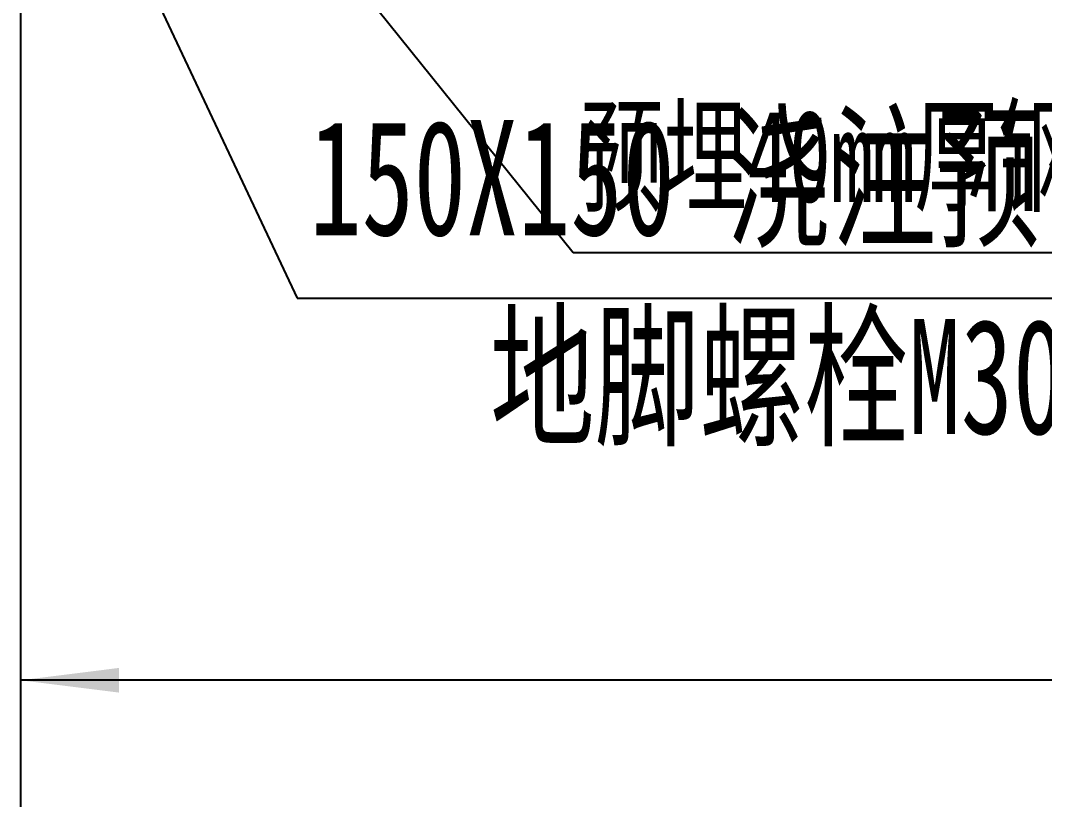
# Model space of a CAD drawing. Header units: millimetres. Extents: x -14850 to 14850, y -10500 to 10500.
# Drawn here: x -10687 to -9129, y -7312 to -6128 of the extents above; entities that cross this region are included whole.
import ezdxf

# ---------------------------------------------------------------- set-up
doc = ezdxf.new("R2010")
doc.units = ezdxf.units.MM
doc.layers.add('CAXA4', color=3, linetype='Continuous', lineweight=25)
doc.styles.add('标准', font='', dxfattribs={"width": 0.667})
doc.styles.get('标准').set_extended_font_data('NSimSun')
doc.dimstyles.new('标准', dxfattribs={"dimscale": 50, "dimtxt": 3.5, "dimasz": 3, "dimexe": 2, "dimexo": 0, "dimtad": 1, "dimdec": 1, "dimzin": 12, "dimdsep": 46, "dimtxsty": '标准', "dimcen": 0, "dimdle": 4, "dimaunit": 1, "dimazin": 2, "dimtfac": 1, "dimtdec": 3, "dimtmove": 0, "dimatfit": 3, "dimfxl": 0, "dimtolj": 1, "dimtzin": 0, "dimarcsym": 0})

# ---------------------------------------------------------------- blocks, each defined once
blk = doc.blocks.new('*D492')
at = {"layer": 'CAXA4', "linetype": 'Continuous', "lineweight": 25}
for points in [[(-10687.4, -7709.7), (-10537.4, -7728.4), (-10537.4, -7690.9)], [(-507.4, -7709.7), (-657.4, -7728.4), (-657.4, -7690.9)]]:
    blk.add_hatch(color=0, dxfattribs=at).paths.add_polyline_path(points, flags=0)
at = {"layer": 'CAXA4', "color": 0, "linetype": 'Continuous', "lineweight": 25}
for p, q in [((-10687.4, -5808.8), (-10687.4, -7809.7)), ((-507.4, -5858.8), (-507.4, -7809.7)), ((-10687.4, -7709.7), (-507.4, -7709.7))]:
    blk.add_line(p, q, dxfattribs=at)
at = {"layer": 'CAXA4', "color": 0, "linetype": 'Continuous', "lineweight": 25, "insert": (-5832.3, -7438.7), "char_height": 175, "attachment_point": 1, "style": '标准'}
blk.add_mtext('\\fNSimSun|b0|i0|p34;10180', dxfattribs=at)
blk = doc.blocks.new('*D845')
at = {"layer": 'CAXA4', "linetype": 'Continuous', "lineweight": 25}
for points in [[(-10687.4, -7131.1), (-10537.4, -7112.3), (-10537.4, -7149.8)], [(-5597.4, -7131.1), (-5747.4, -7112.3), (-5747.4, -7149.8)]]:
    blk.add_hatch(color=0, dxfattribs=at).paths.add_polyline_path(points, flags=0)
at = {"layer": 'CAXA4', "color": 0, "linetype": 'Continuous', "lineweight": 25}
for p, q in [((-10687.4, -5808.8), (-10687.4, -7231.1)), ((-5597.4, -6623.2), (-5597.4, -7231.1)), ((-5597.4, -7131.1), (-10687.4, -7131.1))]:
    blk.add_line(p, q, dxfattribs=at)
at = {"layer": 'CAXA4', "color": 0, "linetype": 'Continuous', "lineweight": 25, "insert": (-8328.5, -6860.1), "char_height": 175, "attachment_point": 1, "style": '标准'}
blk.add_mtext('\\fNSimSun|b0|i0|p34;5090', dxfattribs=at)
blk = doc.blocks.new('*D877')
at = {"layer": 'CAXA4', "linetype": 'Continuous', "lineweight": 25}
blk.add_hatch(color=0, dxfattribs=at).paths.add_polyline_path([(-10582.9, -5565.1), (-10519.3, -5668), (-10496, -5649.2)], flags=0)
at = {"layer": 'CAXA4', "color": 0, "linetype": 'Continuous', "lineweight": 25}
for p, q in [((-10582.9, -5565.1), (-9846.3, -6480.6)), ((-9846.3, -6480.6), (-8821.8, -6480.6))]:
    blk.add_line(p, q, dxfattribs=at)
at = {"layer": 'CAXA4', "color": 0, "linetype": 'Continuous', "lineweight": 25, "insert": (-9836.3, -6263.8), "char_height": 140, "attachment_point": 1, "style": '标准'}
blk.add_mtext('\\fNSimSun|b0|i0|p34;预埋40mm厚钢板', dxfattribs=at)
blk = doc.blocks.new('*D911')
at = {"layer": 'CAXA4', "linetype": 'Continuous', "lineweight": 25}
blk.add_hatch(color=0, dxfattribs=at).paths.add_polyline_path([(-10654.6, -5725.2), (-10607.7, -5868.9), (-10573.8, -5852.9)], flags=0)
at = {"layer": 'CAXA4', "color": 0, "linetype": 'Continuous', "lineweight": 25}
for p, q in [((-10654.6, -5725.2), (-10266.4, -6550.3)), ((-10266.4, -6550.3), (-8119.9, -6550.3))]:
    blk.add_line(p, q, dxfattribs=at)
at = {"layer": 'CAXA4', "color": 0, "linetype": 'Continuous', "lineweight": 25, "char_height": 175, "attachment_point": 1, "style": '标准'}
for s, insert in [('\\fNSimSun|b0|i0|p34;150X150 浇注预留孔深500', (-10247.7, -6279.3)), ('\\fNSimSun|b0|i0|p34;地脚螺栓M30X400  ', (-9972.8, -6581.5))]:
    blk.add_mtext(s, dxfattribs=dict(at, insert=insert))

msp = doc.modelspace()

# ---------------------------------------------------------------- block references
at = {"layer": 'CAXA4', "linetype": 'Continuous', "lineweight": 70}
for name in ['*D877', '*D911']:
    msp.add_blockref(name, (0, 0), dxfattribs=at)

# ---------------------------------------------------------------- dimensions: what is measured, and where the dimension line sits
for base, p1, p2, text, picture, middle in [((-5597.38, -7709.68), (-10687.38, -5808.82), (-507.38, -5858.82), '\\fNSimSun;10180', '*D492', (-5597.38, -7558.55)), ((-8142.38, -7131.08), (-5597.38, -6623.16), (-10687.38, -5808.82), '\\fNSimSun;5090', '*D845', (-8142.38, -6979.95))]:
    dim = msp.add_linear_dim(base=base, p1=p1, p2=p2, text=text, dimstyle='标准', dxfattribs=at)
    dim.commit()
    dim.dimension.update_dxf_attribs({"geometry": picture, "text_midpoint": middle})

doc.saveas('drawing.dxf')
